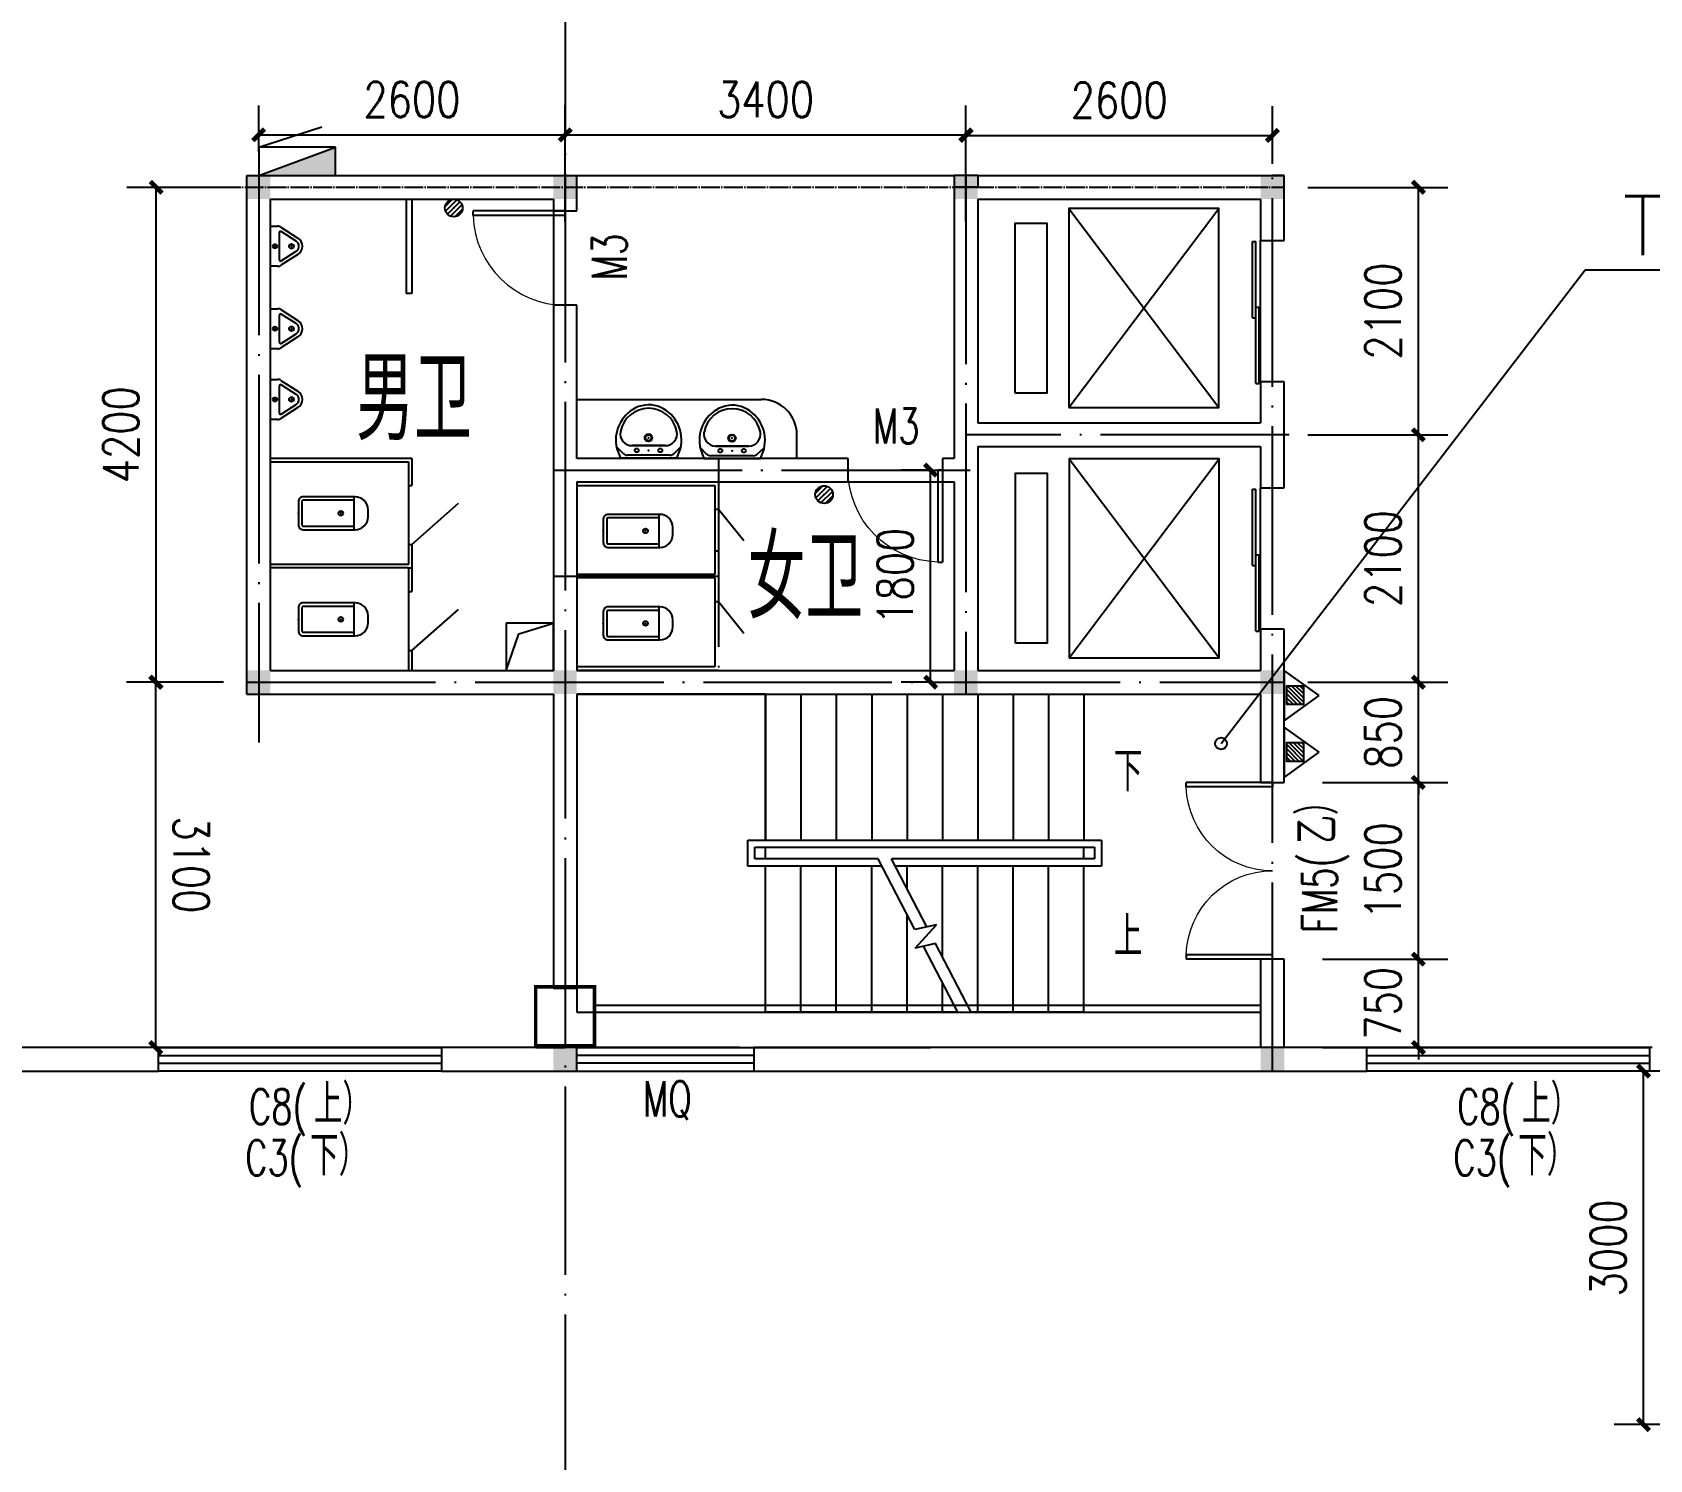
# Model space of a CAD drawing. Header units: millimetres. Extents: x 591771 to 1936534, y -622016 to 355666.
# Drawn here: x 619536 to 633256, y 175458 to 187570 of the extents above; entities that cross this region are included whole.
import ezdxf

# ---------------------------------------------------------------- set-up
doc = ezdxf.new("R2010")
doc.units = ezdxf.units.MM
doc.header["$LTSCALE"] = 80
doc.linetypes.add('DOTE', pattern=[2.42, 2, -0.2, 0.02, -0.2])
for name, color, linetype in [('\\M+5BDA8-\\M+5B3DF\\M+5B4E7', 3, 'Continuous'), ('\\M+5BDA8-\\M+5B4B0', 4, 'Continuous'), ('\\M+5BDA8-\\M+5BCFD\\M+5CDB7', 3, 'Continuous'), ('\\M+5BDA8-\\M+5BDE0\\M+5BEDF', 6, 'Continuous'), ('\\M+5BDA8-\\M+5C2A5\\M+5CCDD', 2, 'Continuous'), ('\\M+5BDA8-\\M+5C3C5', 4, 'Continuous'), ('\\M+5BDA8-\\M+5C3C5\\M+5B4B0\\M+5B1E0\\M+5BAC5', 7, 'Continuous'), ('\\M+5BDA8-\\M+5C7BD-\\M+5D7A9', 31, 'Continuous'), ('\\M+5BDA8-\\M+5D6E1', 17, 'DOTE'), ('\\M+5C1A2\\M+5C3E6\\M+5CFDF\\M+5CCF51', 7, 'Continuous'), ('\\M+5C1A2\\M+5C3E6\\M+5CFF4\\M+5CCF53', 252, 'Continuous'), ('EQUIP_\\M+5CFFB\\M+5BBF0\\M+5CBA8', 7, 'Continuous'), ('MHQ', 2, 'Continuous'), ('PUB_TEXT', 7, 'Continuous'), ('STAIR', 2, 'Continuous'), ('WALL', 31, 'Continuous')]:
    doc.layers.add(name, color=color, linetype=linetype)
doc.styles.add('_HZTXT', font='txt.shx', dxfattribs={"width": 0.8, "bigfont": 'hztxt.shx'})
doc.styles.add('A-STANDARD', font='SIMPLEX', dxfattribs={"bigfont": 'GBCBIG'})
doc.styles.add('A-WIN-LABEL', font='SIMPLEX', dxfattribs={"bigfont": 'GBCBIG'})
doc.styles.add('DIM_FONT', font='SIMPLEX.shx', dxfattribs={"width": 0.8})
doc.dimstyles.new('DIMN', dxfattribs={"dimtxt": 300, "dimasz": 100, "dimexe": 250, "dimexo": 300, "dimgap": 150, "dimtad": 1, "dimdec": 0, "dimzin": 0, "dimdsep": 46, "dimtxsty": 'DIM_FONT', "dimblk": 'ARCHTICK', "dimcen": 0.09, "dimclrt": 7, "dimazin": 2, "dimtfac": 1, "dimtdec": 0, "dimtix": 1, "dimtmove": 2, "dimatfit": 3, "dimldrblk": 'ARCHTICK', "dimfxl": 0, "dimtolj": 1, "dimtzin": 0, "dimarcsym": 0})

# ---------------------------------------------------------------- blocks, each defined once
blk = doc.blocks.new('A$C0A5937B2')
at = {"layer": 'MHQ'}
h = blk.add_hatch(dxfattribs=at)
h.set_pattern_fill('ANSI31', color=256, scale=10, style=0)
h.set_pattern_definition([(45, (9411.13, -1370.382), (-22.45064, 22.45064), [])])
h.paths.add_polyline_path([(363, 204), (162, 204), (162, 27), (363, 27)])
for points in [[(266, 371), (0, 0), (533, 0)], [(162, 204), (363, 204), (363, 27), (162, 27)]]:
    blk.add_lwpolyline(points, close=True, dxfattribs=at)
blk = doc.blocks.new('A$C152640FC')
at = {"layer": 'MHQ', "rotation": 270}
for p in [(0, 1135), (0, 533)]:
    blk.add_blockref('A$C0A5937B2', p, dxfattribs=at)
blk = doc.blocks.new('A$C56224EAA')
at = {"layer": 'MHQ', "xscale": 0.8, "yscale": 0.8, "zscale": 0.8, "rotation": 90}
blk.add_blockref('A$C152640FC', (908, 0), dxfattribs=at)
blk = doc.blocks.new('$TWTSYS$00000508')
for p, q in [((-0.5, 0.5), (0.324, 1.224)), ((-0.5, 0.5), (-0.5, -0.5)), ((-0.5, -0.5), (0.5, 0.5)), ((0.5, 0.5), (-0.5, 0.5)), ((0.5, -0.5), (0.5, 0.5)), ((-0.5, -0.5), (0.5, -0.5))]:
    blk.add_line(p, q)
blk.add_solid([(0.5, -0.5), (0.5, 0.5), (-0.5, -0.5)])
blk = doc.blocks.new('_ArchTick')
at = {"color": 0, "linetype": 'ByBlock', "const_width": 0.4}
blk.add_lwpolyline([(-0.5, -0.5), (0.5, 0.5)], dxfattribs=at)
blk = doc.blocks.new('*D220')
at = {"layer": '\\M+5BDA8-\\M+5B3DF\\M+5B4E7', "color": 0, "lineweight": -2, "transparency": 16777216}
for p, q in [((633540, 178755), (632954, 178755)), ((633204, 175755), (633204, 178755)), ((633540, 175755), (632954, 175755))]:
    blk.add_line(p, q, dxfattribs=at)
at = {"layer": 'Defpoints', "color": 0, "transparency": 16777216}
for p in [(633204, 178755), (633840, 178755), (633840, 175755)]:
    blk.add_point(p, dxfattribs=at)
at = {"layer": '\\M+5BDA8-\\M+5B3DF\\M+5B4E7', "color": 0, "lineweight": -2, "transparency": 16777216, "xscale": 100, "yscale": 100, "zscale": 100}
for p, rotation in [((633204, 178755), 90), ((633204, 175755), 270)]:
    blk.add_blockref('_ArchTick', p, dxfattribs=dict(at, rotation=rotation))
at = {"layer": '\\M+5BDA8-\\M+5B3DF\\M+5B4E7', "color": 7, "transparency": 16777216, "insert": (632904, 177255), "char_height": 300, "attachment_point": 5, "rotation": 90, "style": 'DIM_FONT'}
blk.add_mtext('\\A1;3000', dxfattribs=at)
blk = doc.blocks.new('*D233')
at = {"layer": '\\M+5BDA8-\\M+5B3DF\\M+5B4E7', "color": 0, "lineweight": -2, "transparency": 16777216}
for p, q in [((620586, 182055), (620333, 182055)), ((620583, 178955), (620583, 182055)), ((620586, 178955), (620333, 178955))]:
    blk.add_line(p, q, dxfattribs=at)
at = {"layer": 'Defpoints', "color": 0, "transparency": 16777216}
for p in [(620583, 182055), (620886, 182055), (620886, 178955)]:
    blk.add_point(p, dxfattribs=at)
at = {"layer": '\\M+5BDA8-\\M+5B3DF\\M+5B4E7', "color": 0, "lineweight": -2, "transparency": 16777216, "xscale": 100, "yscale": 100, "zscale": 100}
for p, rotation in [((620583, 182055), 90.00013613833589), ((620583, 178955), 270.0001361383359)]:
    blk.add_blockref('_ArchTick', p, dxfattribs=dict(at, rotation=rotation))
at = {"layer": '\\M+5BDA8-\\M+5B3DF\\M+5B4E7', "color": 7, "transparency": 16777216, "insert": (620883, 180505), "char_height": 300, "attachment_point": 5, "rotation": 270.0001, "style": 'DIM_FONT'}
blk.add_mtext('\\A1;3100', dxfattribs=at)
blk = doc.blocks.new('*D234')
at = {"layer": '\\M+5BDA8-\\M+5B3DF\\M+5B4E7', "color": 0, "lineweight": -2, "transparency": 16777216}
for p, q in [((630356, 184155), (631544, 184155)), ((631294, 182055), (631294, 184155)), ((630356, 182055), (631544, 182055))]:
    blk.add_line(p, q, dxfattribs=at)
at = {"layer": 'Defpoints', "color": 0, "transparency": 16777216}
for p in [(630056, 184155), (631294, 184155), (630056, 182055)]:
    blk.add_point(p, dxfattribs=at)
at = {"layer": '\\M+5BDA8-\\M+5B3DF\\M+5B4E7', "color": 0, "lineweight": -2, "transparency": 16777216, "xscale": 100, "yscale": 100, "zscale": 100}
for p, rotation in [((631294, 184155), 90), ((631294, 182055), 270)]:
    blk.add_blockref('_ArchTick', p, dxfattribs=dict(at, rotation=rotation))
at = {"layer": '\\M+5BDA8-\\M+5B3DF\\M+5B4E7', "color": 7, "transparency": 16777216, "insert": (630994, 183105), "char_height": 300, "attachment_point": 5, "rotation": 90, "style": 'DIM_FONT'}
blk.add_mtext('\\A1;2100', dxfattribs=at)
blk = doc.blocks.new('*D235')
at = {"layer": '\\M+5BDA8-\\M+5B3DF\\M+5B4E7', "color": 0, "lineweight": -2, "transparency": 16777216}
for p, q in [((630356, 186255), (631544, 186255)), ((631294, 184155), (631294, 186255)), ((630356, 184155), (631544, 184155))]:
    blk.add_line(p, q, dxfattribs=at)
at = {"layer": 'Defpoints', "color": 0, "transparency": 16777216}
for p in [(630056, 186255), (631294, 186255), (630056, 184155)]:
    blk.add_point(p, dxfattribs=at)
at = {"layer": '\\M+5BDA8-\\M+5B3DF\\M+5B4E7', "color": 0, "lineweight": -2, "transparency": 16777216, "xscale": 100, "yscale": 100, "zscale": 100}
for p, rotation in [((631294, 186255), 90), ((631294, 184155), 270)]:
    blk.add_blockref('_ArchTick', p, dxfattribs=dict(at, rotation=rotation))
at = {"layer": '\\M+5BDA8-\\M+5B3DF\\M+5B4E7', "color": 7, "transparency": 16777216, "insert": (630994, 185205), "char_height": 300, "attachment_point": 5, "rotation": 90, "style": 'DIM_FONT'}
blk.add_mtext('\\A1;2100', dxfattribs=at)
blk = doc.blocks.new('*D236')
at = {"layer": '\\M+5BDA8-\\M+5B3DF\\M+5B4E7', "color": 0, "lineweight": -2, "transparency": 16777216}
for p, q in [((631294, 179705), (631294, 179805)), ((630482, 179705), (631544, 179705)), ((631294, 178955), (631294, 179705)), ((630482, 178955), (631544, 178955)), ((631294, 178955), (631294, 178855))]:
    blk.add_line(p, q, dxfattribs=at)
at = {"layer": 'Defpoints', "color": 0, "transparency": 16777216}
for p in [(630182, 179705), (631294, 179705), (630182, 178955)]:
    blk.add_point(p, dxfattribs=at)
at = {"layer": '\\M+5BDA8-\\M+5B3DF\\M+5B4E7', "color": 0, "lineweight": -2, "transparency": 16777216, "xscale": 100, "yscale": 100, "zscale": 100}
for p, rotation in [((631294, 179705), 270), ((631294, 178955), 90)]:
    blk.add_blockref('_ArchTick', p, dxfattribs=dict(at, rotation=rotation))
at = {"layer": '\\M+5BDA8-\\M+5B3DF\\M+5B4E7', "color": 7, "transparency": 16777216, "insert": (630994, 179330), "char_height": 300, "attachment_point": 5, "rotation": 90, "style": 'DIM_FONT'}
blk.add_mtext('\\A1;750', dxfattribs=at)
blk = doc.blocks.new('*D237')
at = {"layer": '\\M+5BDA8-\\M+5B3DF\\M+5B4E7', "color": 0, "lineweight": -2, "transparency": 16777216}
for p, q in [((630482, 181205), (631544, 181205)), ((631294, 179705), (631294, 181205)), ((630482, 179705), (631544, 179705))]:
    blk.add_line(p, q, dxfattribs=at)
at = {"layer": 'Defpoints', "color": 0, "transparency": 16777216}
for p in [(630182, 181205), (631294, 181205), (630182, 179705)]:
    blk.add_point(p, dxfattribs=at)
at = {"layer": '\\M+5BDA8-\\M+5B3DF\\M+5B4E7', "color": 0, "lineweight": -2, "transparency": 16777216, "xscale": 100, "yscale": 100, "zscale": 100}
for p, rotation in [((631294, 181205), 90), ((631294, 179705), 270)]:
    blk.add_blockref('_ArchTick', p, dxfattribs=dict(at, rotation=rotation))
at = {"layer": '\\M+5BDA8-\\M+5B3DF\\M+5B4E7', "color": 7, "transparency": 16777216, "insert": (630994, 180455), "char_height": 300, "attachment_point": 5, "rotation": 90, "style": 'DIM_FONT'}
blk.add_mtext('\\A1;1500', dxfattribs=at)
blk = doc.blocks.new('*D238')
at = {"layer": '\\M+5BDA8-\\M+5B3DF\\M+5B4E7', "color": 0, "lineweight": -2, "transparency": 16777216}
for p, q in [((631294, 182055), (631294, 182155)), ((630482, 182055), (631544, 182055)), ((631294, 181205), (631294, 182055)), ((630482, 181205), (631544, 181205)), ((631294, 181205), (631294, 181105))]:
    blk.add_line(p, q, dxfattribs=at)
at = {"layer": 'Defpoints', "color": 0, "transparency": 16777216}
for p in [(630182, 182055), (631294, 182055), (630182, 181205)]:
    blk.add_point(p, dxfattribs=at)
at = {"layer": '\\M+5BDA8-\\M+5B3DF\\M+5B4E7', "color": 0, "lineweight": -2, "transparency": 16777216, "xscale": 100, "yscale": 100, "zscale": 100}
for p, rotation in [((631294, 182055), 270), ((631294, 181205), 90)]:
    blk.add_blockref('_ArchTick', p, dxfattribs=dict(at, rotation=rotation))
at = {"layer": '\\M+5BDA8-\\M+5B3DF\\M+5B4E7', "color": 7, "transparency": 16777216, "insert": (630994, 181630), "char_height": 300, "attachment_point": 5, "rotation": 90, "style": 'DIM_FONT'}
blk.add_mtext('\\A1;850', dxfattribs=at)
blk = doc.blocks.new('*D239')
at = {"layer": '\\M+5BDA8-\\M+5B3DF\\M+5B4E7', "color": 0, "lineweight": -2, "transparency": 16777216}
for p, q in [((621156, 186255), (620336, 186255)), ((620586, 182055), (620586, 186255)), ((621156, 182055), (620336, 182055))]:
    blk.add_line(p, q, dxfattribs=at)
at = {"layer": 'Defpoints', "color": 0, "transparency": 16777216}
for p in [(620586, 186255), (621456, 186255), (621456, 182055)]:
    blk.add_point(p, dxfattribs=at)
at = {"layer": '\\M+5BDA8-\\M+5B3DF\\M+5B4E7', "color": 0, "lineweight": -2, "transparency": 16777216, "xscale": 100, "yscale": 100, "zscale": 100}
for p, rotation in [((620586, 186255), 90), ((620586, 182055), 270)]:
    blk.add_blockref('_ArchTick', p, dxfattribs=dict(at, rotation=rotation))
at = {"layer": '\\M+5BDA8-\\M+5B3DF\\M+5B4E7', "color": 7, "transparency": 16777216, "insert": (620286, 184155), "char_height": 300, "attachment_point": 5, "rotation": 90, "style": 'DIM_FONT'}
blk.add_mtext('\\A1;4200', dxfattribs=at)
blk = doc.blocks.new('*D240')
at = {"layer": '\\M+5BDA8-\\M+5B3DF\\M+5B4E7', "color": 0, "lineweight": -2, "transparency": 16777216}
for p, q in [((621456, 186555), (621456, 186950)), ((624056, 186555), (624056, 186950)), ((621456, 186700), (624056, 186700))]:
    blk.add_line(p, q, dxfattribs=at)
at = {"layer": 'Defpoints', "color": 0, "transparency": 16777216}
for p in [(624056, 186700), (621456, 186255), (624056, 186255)]:
    blk.add_point(p, dxfattribs=at)
at = {"layer": '\\M+5BDA8-\\M+5B3DF\\M+5B4E7', "color": 0, "lineweight": -2, "transparency": 16777216, "xscale": 100, "yscale": 100, "zscale": 100, "rotation": 180}
blk.add_blockref('_ArchTick', (621456, 186700), dxfattribs=at)
at = {"layer": '\\M+5BDA8-\\M+5B3DF\\M+5B4E7', "color": 0, "lineweight": -2, "transparency": 16777216, "xscale": 100, "yscale": 100, "zscale": 100}
blk.add_blockref('_ArchTick', (624056, 186700), dxfattribs=at)
at = {"layer": '\\M+5BDA8-\\M+5B3DF\\M+5B4E7', "color": 7, "transparency": 16777216, "insert": (622756, 187000), "char_height": 300, "attachment_point": 5, "style": 'DIM_FONT'}
blk.add_mtext('\\A1;2600', dxfattribs=at)
blk = doc.blocks.new('*D563')
at = {"layer": '\\M+5BDA8-\\M+5B3DF\\M+5B4E7', "color": 0, "lineweight": -2, "transparency": 16777216}
for p, q in [((627156, 183855), (626906, 183855)), ((627156, 182055), (627156, 183855)), ((627156, 182055), (626906, 182055))]:
    blk.add_line(p, q, dxfattribs=at)
at = {"layer": 'Defpoints', "color": 0, "transparency": 16777216}
for p in [(627156, 183855), (627456, 183855), (627456, 182055)]:
    blk.add_point(p, dxfattribs=at)
at = {"layer": '\\M+5BDA8-\\M+5B3DF\\M+5B4E7', "color": 0, "lineweight": -2, "transparency": 16777216, "xscale": 100, "yscale": 100, "zscale": 100}
for p, rotation in [((627156, 183855), 90), ((627156, 182055), 270)]:
    blk.add_blockref('_ArchTick', p, dxfattribs=dict(at, rotation=rotation))
at = {"layer": '\\M+5BDA8-\\M+5B3DF\\M+5B4E7', "color": 7, "transparency": 16777216, "insert": (626856, 182955), "char_height": 300, "attachment_point": 5, "rotation": 90, "style": 'DIM_FONT'}
blk.add_mtext('\\A1;1800', dxfattribs=at)
blk = doc.blocks.new('*D564')
at = {"layer": '\\M+5BDA8-\\M+5B3DF\\M+5B4E7', "color": 0, "lineweight": -2, "transparency": 16777216}
for p, q in [((624056, 185965), (624056, 186950)), ((627456, 185965), (627456, 186950)), ((624056, 186700), (627456, 186700))]:
    blk.add_line(p, q, dxfattribs=at)
at = {"layer": 'Defpoints', "color": 0, "transparency": 16777216}
for p in [(627456, 186700), (624056, 185665), (627456, 185665)]:
    blk.add_point(p, dxfattribs=at)
at = {"layer": '\\M+5BDA8-\\M+5B3DF\\M+5B4E7', "color": 0, "lineweight": -2, "transparency": 16777216, "xscale": 100, "yscale": 100, "zscale": 100, "rotation": 180}
blk.add_blockref('_ArchTick', (624056, 186700), dxfattribs=at)
at = {"layer": '\\M+5BDA8-\\M+5B3DF\\M+5B4E7', "color": 0, "lineweight": -2, "transparency": 16777216, "xscale": 100, "yscale": 100, "zscale": 100}
blk.add_blockref('_ArchTick', (627456, 186700), dxfattribs=at)
at = {"layer": '\\M+5BDA8-\\M+5B3DF\\M+5B4E7', "color": 7, "transparency": 16777216, "insert": (625756, 187000), "char_height": 300, "attachment_point": 5, "style": 'DIM_FONT'}
blk.add_mtext('\\A1;3400', dxfattribs=at)
blk = doc.blocks.new('*D637')
at = {"layer": '\\M+5BDA8-\\M+5B3DF\\M+5B4E7', "color": 0, "lineweight": -2, "transparency": 16777216}
for p, q in [((627456, 186455), (627456, 186945)), ((630056, 186455), (630056, 186945)), ((627456, 186695), (630056, 186695))]:
    blk.add_line(p, q, dxfattribs=at)
at = {"layer": 'Defpoints', "color": 0, "transparency": 16777216}
for p in [(630056, 186695), (627456, 186155), (630056, 186155)]:
    blk.add_point(p, dxfattribs=at)
at = {"layer": '\\M+5BDA8-\\M+5B3DF\\M+5B4E7', "color": 0, "lineweight": -2, "transparency": 16777216, "xscale": 100, "yscale": 100, "zscale": 100, "rotation": 180}
blk.add_blockref('_ArchTick', (627456, 186695), dxfattribs=at)
at = {"layer": '\\M+5BDA8-\\M+5B3DF\\M+5B4E7', "color": 0, "lineweight": -2, "transparency": 16777216, "xscale": 100, "yscale": 100, "zscale": 100}
blk.add_blockref('_ArchTick', (630056, 186695), dxfattribs=at)
at = {"layer": '\\M+5BDA8-\\M+5B3DF\\M+5B4E7', "color": 7, "transparency": 16777216, "insert": (628756, 186995), "char_height": 300, "attachment_point": 5, "style": 'DIM_FONT'}
blk.add_mtext('\\A1;2600', dxfattribs=at)
blk = doc.blocks.new('\\M+5B6FE\\M+5CEAC\\M+5C3C5\\M+5BFE2$\\M+5CFB5\\M+5CDB3\\M+5CDBC\\M+5BFE2$00000140')
at = {"color": 0, "linetype": 'Continuous'}
for p, q in [((0.049, 0.85, -468.75), (-0.491, 0.85, -468.75)), ((-0.491, 0.85, -468.75), (-0.491, 0.71, -468.75)), ((0.049, 0.85, -468.75), (0.049, 0.71, -468.75)), ((0.049, 0.71, -468.75), (-0.491, 0.71, -468.75)), ((-0.027, 0.71, -468.75), (-0.027, 0.57, -468.75)), ((0.513, 0.71, -468.75), (-0.027, 0.71, -468.75)), ((0.513, 0.71, -468.75), (0.513, 0.57, -468.75)), ((0.5, 0.5, -468.75), (-0.5, 0.5, -468.75)), ((0.513, 0.57, -468.75), (-0.027, 0.57, -468.75))]:
    blk.add_line(p, q, dxfattribs=at)
blk = doc.blocks.new('\\M+5B6FE\\M+5CEAC\\M+5B4B0\\M+5BFE2$\\M+5CFB5\\M+5CDB3\\M+5CDBC\\M+5BFE2$00000001')
at = {"color": 0}
for points in [[(-0.5, 0.5), (-0.5, -0.5)], [(-0.5, 0.5), (0.5, 0.5)], [(0.5, -0.5), (0.5, 0.5)], [(0.5, 0.1667), (-0.5, 0.1667)], [(0.5, -0.1667), (-0.5, -0.1667)], [(-0.5, -0.5), (0.5, -0.5)]]:
    blk.add_lwpolyline(points, dxfattribs=at)
blk = doc.blocks.new('\\M+5B6FE\\M+5CEAC\\M+5C3C5\\M+5BFE2$\\M+5CFB5\\M+5CDB3\\M+5CDBC\\M+5BFE2$00000108')
for p, q in [((-0.5, 0), (-0.5, 0.4875)), ((-0.475, 0.4875), (-0.5, 0.4875)), ((-0.475, 0), (-0.475, 0.4875)), ((0.475, 0), (0.475, 0.4875)), ((0.475, 0.4875), (0.5, 0.4875)), ((0.5, 0), (0.5, 0.4875)), ((-0.5, 0), (-0.475, 0)), ((0.5, 0), (0.475, 0))]:
    blk.add_line(p, q)
at = {"lineweight": 13}
for centre, start, end in [((-0.4875, 0), 0, 88.53072), ((0.4875, 0), 91.46928, 180)]:
    blk.add_arc(centre, 0.4875, start, end, dxfattribs=at)
blk = doc.blocks.new('\\M+5B6FE\\M+5CEAC\\M+5C3C5\\M+5BFE2$\\M+5CFB5\\M+5CDB3\\M+5CDBC\\M+5BFE2$00000107')
at = {"color": 0}
for p, q in [((0.45, 0.975), (0.5, 0.975)), ((0.45, 0), (0.45, 0.975)), ((0.5, 0), (0.5, 0.975)), ((0.5, 0), (0.45, 0))]:
    blk.add_line(p, q, dxfattribs=at)
at = {"color": 0, "lineweight": 13}
blk.add_arc((0.475, 0), 0.975, 91.4693, 180, dxfattribs=at)
blk = doc.blocks.new('\\M+5BDE0\\M+5BEDF\\M+5BFE2$\\M+5CFB5\\M+5CDB3\\M+5CDBC\\M+5BFE2$00000035')
at = {"color": 0}
for p, q in [((-110, -40, 0), (-110, -470, 0)), ((100, -30, 0), (-100, -30, 0)), ((110, -470, 0), (110, -40, 0))]:
    blk.add_line(p, q, dxfattribs=at)
at = {"color": 0, "elevation": 0}
blk.add_lwpolyline([(100, 0), (-100, 0, 0.414214), (-140, -40), (-140, -480, 0.414214), (-30, -590), (30, -590, 0.414214), (140, -480), (140, -40, 0.414214)], format="xyb", close=True, dxfattribs=at)
blk.add_lwpolyline([(140, -470), (-140, -470)], dxfattribs=at)
at = {"color": 0}
blk.add_circle((0, -359, 0), 20, dxfattribs=at)
for centre, start, end in [((-100, -40, 0), 90, 180), ((100, -40, 0), 0, 90)]:
    blk.add_arc(centre, 10, start, end, dxfattribs=at)
for p in [(0, 0), (0, -359, 0)]:
    blk.add_point(p, dxfattribs=at)
blk = doc.blocks.new('\\M+5BDE0\\M+5BEDF\\M+5BFE2$\\M+5CFB5\\M+5CDB3\\M+5CDBC\\M+5BFE2$00000006')
for p, q in [((-74, 11), (-11, 74)), ((-70, -27), (27, 70)), ((-53, -53), (53, 53)), ((-27, -70), (70, 27)), ((11, -74), (74, -11))]:
    blk.add_line(p, q)
blk.add_circle((0, 0), 75)
blk.add_point((0, 0))
blk = doc.blocks.new('\\M+5BDE0\\M+5BEDF\\M+5BFE2$\\M+5CFB5\\M+5CDB3\\M+5CDBC\\M+5BFE2$00000054')
at = {"color": 0}
for p, q in [((-124, -91, 0), (-43, -216, 0)), ((-116, -76, 0), (116, -76, 0)), ((43, -216, 0), (124, -91, 0))]:
    blk.add_line(p, q, dxfattribs=at)
at = {"color": 0, "elevation": 0}
blk.add_lwpolyline([(69, -231, -0.57735), (-69, -231), (-162, -88, -0.145378), (-170, -61), (-170, 0), (170, 0), (170, -61, -0.145378), (162, -88)], format="xyb", close=True, dxfattribs=at)
at = {"color": 0}
for centre, radius in [((0, -38, 0), 17.7), ((0, -177, 0), 20)]:
    blk.add_circle(centre, radius, dxfattribs=at)
for centre, radius, start, end in [((-116, -86, 0), 10, 90, 213.0863), ((116, -86, 0), 10, 326.9137, 90), ((0, -191, 0), 50, 210, 330)]:
    blk.add_arc(centre, radius, start, end, dxfattribs=at)
for p in [(0, -38, 0), (0, -177, 0)]:
    blk.add_point(p, dxfattribs=at)
blk = doc.blocks.new('\\M+5BDE0\\M+5BEDF\\M+5BFE2$\\M+5CFB5\\M+5CDB3\\M+5CDBC\\M+5BFE2$00000013')
at = {"color": 0}
for p, q in [((-238, 0), (238, 0)), ((-214, -36), (-272, -91)), ((-180, -23), (180, -23)), ((-142, -105), (140, -105)), ((140, -105), (-142, -105)), ((216, -37), (268, -91))]:
    blk.add_line(p, q, dxfattribs=at)
blk.add_lwpolyline([(-104, -430, 0.224698), (110, -425, 0.348046), (269, -79), (239, 0), (-241, 0), (-271, -79, 0.356844)], format="xyb", close=True, dxfattribs=at)
for centre, radius in [((-100, -65), 16.3), ((100, -65), 16.3), ((1, -172), 31.6)]:
    blk.add_circle(centre, radius, dxfattribs=at)
at = {"color": 0, "lineweight": 13}
blk.add_circle((1, -172), 23, dxfattribs=at)
at = {"color": 0}
for centre, radius, start, end in [((-142, -205), 100, 90, 190.5602), ((-180, -73), 50, 90, 133.181), ((140, -205), 100, 349.4398, 90), ((180, -73), 50, 44.5607, 90), ((-1, -179), 243, 190.5602, 349.4398)]:
    blk.add_arc(centre, radius, start, end, dxfattribs=at)
for p in [(0, -65), (1, -172)]:
    blk.add_point(p, dxfattribs=at)

msp = doc.modelspace()

# ---------------------------------------------------------------- hatches: boundary and pattern name
at = {"layer": '\\M+5C1A2\\M+5C3E6\\M+5CFF4\\M+5CCF53'}
for points in [[(621354.6, 186155.2), (621554.6, 186155.2), (621554.6, 186355.2), (621354.6, 186355.2)], [(623954.7, 186155.2), (624154.7, 186155.2), (624154.7, 186355.2), (623954.7, 186355.2)], [(627354.6, 186155.2), (627554.6, 186155.2), (627554.6, 186355.2), (627354.6, 186355.2)], [(629955.9, 186155.2), (630155.9, 186155.2), (630155.9, 186355.2), (629955.9, 186355.2)], [(621354.6, 181955.2), (621554.6, 181955.2), (621554.6, 182155.2), (621354.6, 182155.2)], [(623954.7, 181955.2), (624154.7, 181955.2), (624154.7, 182155.2), (623954.7, 182155.2)], [(627354.6, 181955.2), (627554.6, 181955.2), (627554.6, 182155.2), (627354.6, 182155.2)], [(629954.5, 181955.2), (630154.5, 181955.2), (630154.5, 182155.2), (629954.5, 182155.2)], [(623956.2, 178755.3), (624156.2, 178755.3), (624156.2, 178955.3), (623956.2, 178955.3)], [(629957.1, 178758.2), (630157.1, 178758.2), (630157.1, 178958.2), (629957.1, 178958.2)]]:
    msp.add_hatch(color=256, dxfattribs=at).paths.add_polyline_path(points)

# ---------------------------------------------------------------- linework, layer by layer
at = {"layer": '\\M+5BDA8-\\M+5B3DF\\M+5B4E7'}
for p, q in [((629620.4, 181535.1), (632708.2, 185555)), ((632708.2, 185555), (636229.9, 185555))]:
    msp.add_line(p, q, dxfattribs=at)
msp.add_circle((629620.4, 181535.1), 50, dxfattribs=at)
at = {"layer": '\\M+5BDA8-\\M+5BCFD\\M+5CDB7'}
for points in [[(628606.2, 181305.3, 0, 0, 0), (624956.2, 181305.3, 0, 0, 0), (624956.2, 179905.3, 0, 0, 0), (626656.2, 179905.3, 80, 0, 0), (626956.2, 179905.3, 0, 0, 0)], [(628606.2, 179905.3, 0, 0, 0), (627556.2, 179905.3, 80, 0, 0), (627256.2, 179905.3, 0, 0, 0)]]:
    msp.add_lwpolyline(points, format="xyseb", dxfattribs=at)
at = {"layer": '\\M+5BDA8-\\M+5C2A5\\M+5CCDD'}
for p, q in [((625756.2, 181955.3), (624156.2, 181955.3)), ((624156.2, 181955.3), (624156.2, 179255.3)), ((625756.2, 181955.3), (628456.2, 181955.3)), ((625756.2, 181955.3), (625756.2, 180715.3)), ((625756.2, 180715.3), (625756.2, 181955.3)), ((626056.2, 181955.3), (626056.2, 180715.3)), ((626356.2, 181955.3), (626356.2, 180715.3)), ((626656.2, 181955.3), (626656.2, 180715.3)), ((626956.2, 181955.3), (626956.2, 180715.3)), ((627256.2, 181955.3), (627256.2, 180715.3)), ((627556.2, 181955.3), (627556.2, 180715.3)), ((627856.2, 181955.3), (627856.2, 180715.3)), ((628156.2, 181955.3), (628156.2, 180715.3)), ((628456.2, 181955.3), (628456.2, 180715.3)), ((625606.2, 180495.3), (625606.2, 180715.3)), ((625606.2, 180715.3), (628606.2, 180715.3)), ((628606.2, 180715.3), (628606.2, 180495.3)), ((625666.2, 180555.3), (625666.2, 180655.3)), ((625666.2, 180655.3), (628546.2, 180655.3)), ((625756.2, 180655.3), (628456.2, 180655.3)), ((625756.2, 180555.3), (625756.2, 180655.3)), ((628456.2, 180555.3), (628456.2, 180655.3)), ((628546.2, 180655.3), (628546.2, 180555.3)), ((626743.3, 180495.3), (625606.2, 180495.3)), ((626712.1, 180555.3), (625666.2, 180555.3)), ((626712.1, 180555.3), (625756.2, 180555.3)), ((625756.2, 179255.3), (625756.2, 180495.3)), ((625756.2, 179255.3), (625756.2, 180495.3)), ((626056.2, 179255.3), (626056.2, 180495.3)), ((626356.2, 179255.3), (626356.2, 180495.3)), ((626656.2, 179255.3), (626656.2, 180495.3)), ((627023.4, 179956.1), (626712.1, 180555.3)), ((628456.2, 180555.3), (626824.8, 180555.3)), ((627124.5, 179978.4), (626824.8, 180555.3)), ((628546.2, 180555.3), (626824.8, 180555.3)), ((628606.2, 180495.3), (626855.9, 180495.3)), ((626956.2, 180302.4), (626956.2, 180495.3)), ((627256.2, 179725), (627256.2, 180495.3)), ((627556.2, 179255.3), (627556.2, 180495.3)), ((627856.2, 179255.3), (627856.2, 180495.3)), ((628156.2, 179255.3), (628156.2, 180495.3)), ((628456.2, 179255.3), (628456.2, 180495.3)), ((626956.2, 179255.3), (626956.2, 180085.5)), ((627205.8, 179996.4), (627023.4, 179956.1)), ((627023.9, 179798.2), (627205.8, 179996.4)), ((627198.1, 179836.7), (627023.9, 179798.2)), ((627387.6, 179255.3), (627097.1, 179814.4)), ((627500.3, 179255.3), (627198.1, 179836.7)), ((627256.2, 179255.3), (627256.2, 179508.2)), ((624156.2, 179255.3), (625756.2, 179255.3)), ((627387.6, 179255.3), (625756.2, 179255.3)), ((628456.2, 179255.3), (627500.3, 179255.3))]:
    msp.add_line(p, q, dxfattribs=at)
at = {"layer": '\\M+5BDA8-\\M+5C3C5'}
for p, q in [((624305.5, 179315.3), (629956.1, 179315.3)), ((624305.5, 179255.3), (629956.1, 179255.3))]:
    msp.add_line(p, q, dxfattribs=at)
at = {"layer": '\\M+5BDA8-\\M+5C7BD-\\M+5D7A9'}
for p, q in [((621356.1, 181955.3), (621356.1, 186355.3)), ((621356.1, 186355.3), (624156.2, 186355.3)), ((624156.2, 186055.3), (624156.2, 186355.3)), ((627356.2, 186355.3), (627356.2, 186255.3)), ((627556.2, 186355.3), (627356.2, 186355.3)), ((627356.2, 186355.3), (627356.2, 186255.3)), ((627556.2, 186355.3), (627356.2, 186355.3)), ((627556.2, 186355.3), (630156.1, 186355.3)), ((627556.2, 186355.3), (627556.2, 186255.3)), ((627556.2, 186355.3), (627556.2, 186355.3)), ((630156.1, 185805.3), (630156.1, 186355.3)), ((627556.2, 186255.3), (627356.2, 186255.3)), ((627356.2, 186255.3), (627356.2, 184155.3)), ((621556.1, 182155.3), (621556.1, 186155.3)), ((621556.1, 186155.3), (623956.2, 186155.3)), ((623956.2, 186155.3), (623956.2, 186055.3)), ((623956.2, 186055.3), (624156.2, 186055.3)), ((627556.2, 186155.3), (629956.1, 186155.3)), ((627556.2, 186155.3), (627556.2, 184255.3)), ((629956.1, 186155.3), (629956.1, 185805.3)), ((629956.1, 185805.3), (630156.1, 185805.3)), ((624156.2, 185255.3), (623956.2, 185255.3)), ((623956.2, 185255.3), (623956.2, 183855.3)), ((624156.2, 183955.3), (624156.2, 185255.3)), ((630156.1, 184605.3), (629956.1, 184605.3)), ((629956.1, 184605.3), (629956.1, 184255.3)), ((630156.1, 184155.3), (630156.1, 184605.3)), ((627356.2, 184155.3), (627356.2, 183955.3)), ((627556.2, 184255.3), (629956.1, 184255.3)), ((630156.1, 183705.3), (630156.1, 184155.3)), ((627556.2, 184055.3), (629956.1, 184055.3)), ((627556.2, 184055.3), (627556.2, 183855.3)), ((629956.1, 184055.3), (629956.1, 183705.3)), ((623956.2, 183855.3), (623956.2, 183255.3)), ((626456.2, 183955.3), (624156.2, 183955.3)), ((626456.2, 183755.3), (626456.2, 183955.3)), ((627356.2, 183955.3), (627256.2, 183955.3)), ((627256.2, 183955.3), (627256.2, 183755.3)), ((627556.2, 183855.3), (627556.2, 182155.3)), ((624156.2, 183755.3), (626456.2, 183755.3)), ((624156.2, 183755.3), (624156.2, 183255.3)), ((627256.2, 183755.3), (627356.2, 183755.3)), ((627356.2, 183755.3), (627356.2, 182155.3)), ((629956.1, 183705.3), (630156.1, 183705.3)), ((623956.2, 183255.3), (623956.2, 182155.3)), ((624156.2, 183255.3), (624156.2, 182155.3)), ((630156.1, 182505.3), (629956.1, 182505.3)), ((629956.1, 182505.3), (629956.1, 182155.3)), ((630156.1, 182055.3), (630156.1, 182505.3)), ((621556.1, 182155.3), (623956.2, 182155.3)), ((624156.2, 182155.3), (627356.2, 182155.3)), ((627556.2, 182155.3), (629956.1, 182155.3)), ((621356.1, 181955.3), (623956.2, 181955.3)), ((623956.2, 181955.3), (623956.2, 179455.3)), ((624156.2, 181955.3), (624156.2, 179455.3)), ((624156.2, 181955.3), (627456.2, 181955.3)), ((627456.2, 181955.3), (629956.1, 181955.3)), ((629956.1, 181955.3), (629956.1, 181205.3)), ((630156.1, 181205.3), (630156.1, 182055.3)), ((629956.1, 181205.3), (630156.1, 181205.3)), ((630156.1, 179705.3), (629956.1, 179705.3)), ((629956.1, 179705.3), (629956.1, 178955.3)), ((630156.1, 178955.3), (630156.1, 179705.3)), ((624156.2, 179455.3), (623956.2, 179455.3)), ((620606.1, 178955.3), (618656, 178955.3)), ((620606.1, 178755.3), (620606.1, 178955.3)), ((620606.1, 178755.3), (620606.1, 178955.3)), ((620606.1, 178955.3), (623006.1, 178955.3)), ((623806.2, 178955.3), (623006.1, 178955.3)), ((623006.1, 178955.3), (623006.1, 178755.3)), ((623006.1, 178955.3), (623006.1, 178755.3)), ((623806.2, 178955.3), (624056.2, 178955.3)), ((624156.2, 178955.3), (624056.2, 178955.3)), ((624156.2, 178755.3), (624156.2, 178955.3)), ((629956.1, 178955.3), (625656.2, 178955.3)), ((625656.2, 178955.3), (625656.2, 178755.3)), ((630856.2, 178955.3), (630156.1, 178955.3)), ((630856.2, 178755.3), (630856.2, 178955.3)), ((630856.2, 178755.3), (630856.2, 178955.3)), ((630856.2, 178955.3), (633256.2, 178955.3)), ((633256.2, 178955.3), (633256.2, 178755.3)), ((618656, 178755.3), (620606.1, 178755.3)), ((623006.1, 178755.3), (620606.1, 178755.3)), ((623006.1, 178755.3), (623806.2, 178755.3)), ((623806.2, 178755.3), (624056.2, 178755.3)), ((624056.2, 178755.3), (624156.2, 178755.3)), ((625656.2, 178755.3), (630056.1, 178755.3)), ((630056.1, 178755.3), (630856.2, 178755.3)), ((633256.2, 178755.3), (630856.2, 178755.3))]:
    msp.add_line(p, q, dxfattribs=at)
at = {"layer": '\\M+5BDA8-\\M+5D6E1', "ltscale": 10}
for p, q in [((624056.1, 215409.7), (624056.2, 174495.8)), ((621456.1, 186600), (621456.1, 181544.8)), ((627456.2, 186355.3), (627456.2, 181955.3)), ((630056.1, 178755.3), (630056.1, 186355.3)), ((630196.7, 184155.3), (627456.2, 184155.3)), ((623956.2, 183855.3), (627556.2, 183855.3)), ((625356.1, 183955.3), (625356.1, 182055.3)), ((623956.2, 182955.3), (625356.2, 182955.3)), ((621356.1, 182055.3), (630156.1, 182055.3)), ((662317.9, 178955.3), (604089.6, 178955.3))]:
    msp.add_line(p, q, dxfattribs=at)
at = {"layer": '\\M+5BDA8-\\M+5D6E1'}
msp.add_line((620950, 186255.3), (630156.1, 186255.3), dxfattribs=at)
at = {"layer": '\\M+5C1A2\\M+5C3E6\\M+5CFDF\\M+5CCF51'}
for p, q in [((624156.2, 186355.3), (627356.2, 186355.3)), ((622705.8, 186155.3), (622705.8, 185355.3)), ((622755.8, 186155.3), (622755.8, 185655.3)), ((623956.2, 186055.3), (623956.2, 185255.3)), ((622755.8, 185655.3), (622755.8, 185355.3)), ((622755.8, 185355.3), (622705.8, 185355.3)), ((624156.2, 184455.3), (625721.8, 184455.3)), ((626021.8, 183954.8), (626021.8, 184155.3)), ((622756.2, 183955), (621556.1, 183955)), ((621556.1, 183925.3), (622726.2, 183925)), ((622726.2, 183925), (622726.2, 183055.1)), ((622756.2, 183955), (622756.2, 183725)), ((622726.2, 183725), (622756.2, 183725)), ((624156.2, 183755.3), (625356.2, 183755.3)), ((624156.2, 183725.3), (625326.2, 183725.3)), ((625326.2, 183725.3), (625326.2, 182970.3)), ((625356.2, 183755.3), (625356.2, 183525.3)), ((626456.2, 183755.3), (627256.2, 183755.3)), ((622756.2, 183225), (623152.2, 183573.5)), ((625326.2, 183525.3), (625356.2, 183525.3)), ((625356.2, 183525.3), (625572.6, 183257.6)), ((622726.2, 183225), (622756.2, 183225)), ((622756.2, 183225), (622756.2, 182825)), ((625326.2, 183170.3), (625356.2, 183170.3)), ((625356.2, 183170.3), (625356.2, 182740.3)), ((622726.2, 183055.1), (621556.1, 183055.1)), ((622726.2, 183025), (621556.1, 183025)), ((622726.2, 183025), (622726.2, 182155.3)), ((622726.2, 183025), (622756.2, 183025)), ((625326.2, 182970.3), (624156.2, 182970.3)), ((625326.2, 182940.3), (624156.2, 182940.3)), ((625326.2, 182940.3), (625326.2, 182185.3)), ((622726.2, 182825), (622756.2, 182825)), ((622756.2, 182325), (623152.2, 182673.6)), ((625326.2, 182740.3), (625356.2, 182740.3)), ((625356.2, 182740.3), (625572.6, 182472.6)), ((622726.2, 182325), (622756.2, 182325)), ((622756.2, 182325), (622756.2, 182155.3)), ((625326.2, 182185.3), (624156.2, 182185.3)), ((625356.2, 182155.3), (624156.2, 182155.3))]:
    msp.add_line(p, q, dxfattribs=at)
msp.add_arc((625721.8, 184155.3), 300, 0, 90, dxfattribs=at)
at = {"layer": '\\M+5C1A2\\M+5C3E6\\M+5CFF4\\M+5CCF53'}
msp.add_line((630931.3, 178955.3), (633031.3, 178955.2), dxfattribs=at)
at = {"layer": '\\M+5C1A2\\M+5C3E6\\M+5CFF4\\M+5CCF53', "const_width": 30}
msp.add_lwpolyline([(623805.5, 179471), (624305.5, 179471), (624305.5, 178971), (623805.5, 178971), (623805.5, 179471)], dxfattribs=at)
at = {"layer": 'PUB_TEXT'}
for points in [[(623556.2, 182555.3), (623556.2, 182155.3), (623956.2, 182155.3), (623956.2, 182555.3), (623556.2, 182555.3)], [(623556.2, 182155.3), (623662.5, 182466), (623956.2, 182555.3)]]:
    msp.add_lwpolyline(points, dxfattribs=at)
at = {"layer": 'STAIR'}
for p, q in [((628329.8, 186075), (629601.3, 184387.2)), ((628329.8, 184387.2), (629601.3, 186075)), ((628332.7, 183950.8), (629604.2, 182263)), ((628332.7, 182263), (629604.2, 183950.8)), ((624306.2, 178955.3), (627156.2, 178955.3))]:
    msp.add_line(p, q, dxfattribs=at)
for points in [[(628329.8, 184387.2), (629601.3, 184387.2), (629601.3, 186075), (628329.8, 186075), (628329.8, 184387.2)], [(627872.6, 184509.7), (627872.6, 185952.4), (628141.6, 185952.4), (628141.6, 184509.7), (627872.6, 184509.7)], [(628332.7, 182263), (629604.2, 182263), (629604.2, 183950.8), (628332.7, 183950.8), (628332.7, 182263)], [(627875.5, 182385.5), (627875.5, 183828.2), (628144.5, 183828.2), (628144.5, 182385.5), (627875.5, 182385.5)]]:
    msp.add_lwpolyline(points, dxfattribs=at)
at = {"layer": 'WALL'}
for p, q in [((630156.1, 186355.3), (630056.1, 186355.3)), ((630156.1, 186155.3), (630156.1, 186355.3)), ((627556.2, 184055.3), (627556.2, 182155.3)), ((627556.2, 184055.3), (627556.2, 182155.3)), ((626856.2, 178955.3), (626406.2, 178955.3))]:
    msp.add_line(p, q, dxfattribs=at)

# ---------------------------------------------------------------- block references
at = {"layer": '\\M+5BDA8-\\M+5B4B0', "xscale": -2400, "yscale": 200, "zscale": 200, "rotation": 9.075738350724584e-06}
msp.add_blockref('\\M+5B6FE\\M+5CEAC\\M+5B4B0\\M+5BFE2$\\M+5CFB5\\M+5CDB3\\M+5CDBC\\M+5BFE2$00000001', (621806.1, 178855.3), dxfattribs=at)
msp.add_blockref('\\M+5B6FE\\M+5CEAC\\M+5B4B0\\M+5BFE2$\\M+5CFB5\\M+5CDB3\\M+5CDBC\\M+5BFE2$00000001', (621806.1, 178855.3), dxfattribs=at)
at = {"layer": '\\M+5BDA8-\\M+5B4B0'}
ref = msp.add_blockref('\\M+5B6FE\\M+5CEAC\\M+5B4B0\\M+5BFE2$\\M+5CFB5\\M+5CDB3\\M+5CDBC\\M+5BFE2$00000001', (624906.2, 178855.3), dxfattribs=dict(at, xscale=1500, yscale=-200, zscale=200, rotation=359.9999875395847))
ref.add_attrib('A', 'MQ', (624715, 178371.2), dxfattribs={"layer": '\\M+5BDA8-\\M+5C3C5\\M+5B4B0\\M+5B1E0\\M+5BAC5', "height": 297.5, "rotation": 359.99999, "style": 'A-WIN-LABEL', "width": 0.705882})
at = {"layer": '\\M+5BDA8-\\M+5B4B0', "xscale": -2400, "yscale": 200, "zscale": 200}
msp.add_blockref('\\M+5B6FE\\M+5CEAC\\M+5B4B0\\M+5BFE2$\\M+5CFB5\\M+5CDB3\\M+5CDBC\\M+5BFE2$00000001', (632056.2, 178855.3), dxfattribs=at)
msp.add_blockref('\\M+5B6FE\\M+5CEAC\\M+5B4B0\\M+5BFE2$\\M+5CFB5\\M+5CDB3\\M+5CDBC\\M+5BFE2$00000001', (632056.2, 178855.3), dxfattribs=at)
at = {"layer": '\\M+5BDA8-\\M+5BDE0\\M+5BEDF'}
for p in [(623110, 186080), (626252.7, 183647.5)]:
    msp.add_blockref('\\M+5BDE0\\M+5BEDF\\M+5BFE2$\\M+5CFB5\\M+5CDB3\\M+5CDBC\\M+5BFE2$00000006', p, dxfattribs=at)
at = {"layer": '\\M+5BDA8-\\M+5BDE0\\M+5BEDF', "yscale": 1.003703703703704, "rotation": 89.99999996011277}
for p in [(621555.6, 185755.2), (621555.7, 185055.2), (621555.6, 184455.2)]:
    msp.add_blockref('\\M+5BDE0\\M+5BEDF\\M+5BFE2$\\M+5CFB5\\M+5CDB3\\M+5CDBC\\M+5BFE2$00000054', p, dxfattribs=at)
at = {"layer": '\\M+5BDA8-\\M+5BDE0\\M+5BEDF'}
for name, p, rotation in [('\\M+5BDE0\\M+5BEDF\\M+5BFE2$\\M+5CFB5\\M+5CDB3\\M+5CDBC\\M+5BFE2$00000013', (624763, 183958), 180), ('\\M+5BDE0\\M+5BEDF\\M+5BFE2$\\M+5CFB5\\M+5CDB3\\M+5CDBC\\M+5BFE2$00000013', (625471.8, 183954.8), 180), ('\\M+5BDE0\\M+5BEDF\\M+5BFE2$\\M+5CFB5\\M+5CDB3\\M+5CDBC\\M+5BFE2$00000035', (621793.2, 183489.2), 90), ('\\M+5BDE0\\M+5BEDF\\M+5BFE2$\\M+5CFB5\\M+5CDB3\\M+5CDBC\\M+5BFE2$00000035', (624379.1, 183339.5), 90), ('\\M+5BDE0\\M+5BEDF\\M+5BFE2$\\M+5CFB5\\M+5CDB3\\M+5CDBC\\M+5BFE2$00000035', (621793.2, 182588.9), 90), ('\\M+5BDE0\\M+5BEDF\\M+5BFE2$\\M+5CFB5\\M+5CDB3\\M+5CDBC\\M+5BFE2$00000035', (624379.1, 182554.5), 90)]:
    msp.add_blockref(name, p, dxfattribs=dict(at, rotation=rotation))
at = {"layer": '\\M+5BDA8-\\M+5C3C5'}
ref = msp.add_blockref('\\M+5B6FE\\M+5CEAC\\M+5C3C5\\M+5BFE2$\\M+5CFB5\\M+5CDB3\\M+5CDBC\\M+5BFE2$00000107', (624056.2, 185655.3), dxfattribs=dict(at, xscale=-800, yscale=-800, zscale=200, rotation=270.0000000000008))
ref.add_attrib('A', 'M3', (624579.9, 185465.3), dxfattribs={"layer": '\\M+5BDA8-\\M+5C3C5\\M+5B4B0\\M+5B1E0\\M+5BAC5', "height": 297.5, "rotation": 90, "style": 'A-WIN-LABEL', "width": 0.705882})
at = {"layer": '\\M+5BDA8-\\M+5C3C5', "zscale": 200}
for name, p, xscale, yscale, rotation in [('\\M+5B6FE\\M+5CEAC\\M+5C3C5\\M+5BFE2$\\M+5CFB5\\M+5CDB3\\M+5CDBC\\M+5BFE2$00000140', (630056.1, 185205.3), 1200, -200, 270.0000000000008), ('\\M+5B6FE\\M+5CEAC\\M+5C3C5\\M+5BFE2$\\M+5CFB5\\M+5CDB3\\M+5CDBC\\M+5BFE2$00000140', (630056.1, 183105.3), 1200, -200, 270.0000000000008), ('\\M+5B6FE\\M+5CEAC\\M+5C3C5\\M+5BFE2$\\M+5CFB5\\M+5CDB3\\M+5CDBC\\M+5BFE2$00000108', (630056.1, 180455.3), 1500, -1500, 270.0000000026021)]:
    msp.add_blockref(name, p, dxfattribs=dict(at, xscale=xscale, yscale=yscale, rotation=rotation))
at = {"layer": '\\M+5BDA8-\\M+5C3C5'}
ref = msp.add_blockref('\\M+5B6FE\\M+5CEAC\\M+5C3C5\\M+5BFE2$\\M+5CFB5\\M+5CDB3\\M+5CDBC\\M+5BFE2$00000107', (626856.2, 183855.3), dxfattribs=dict(at, xscale=-800, yscale=800, zscale=200, rotation=180))
ref.add_attrib('A', 'M3', (626666.2, 184081.5), dxfattribs={"layer": '\\M+5BDA8-\\M+5C3C5\\M+5B4B0\\M+5B1E0\\M+5BAC5', "height": 297.5, "style": 'A-WIN-LABEL', "width": 0.705882})
at = {"layer": 'EQUIP_\\M+5CFFB\\M+5BBF0\\M+5CBA8', "xscale": 650, "yscale": 240, "zscale": 650, "rotation": 7.879954204179315e-05}
msp.add_blockref('$TWTSYS$00000508', (621781.2, 186475.3), dxfattribs=at)
at = {"layer": 'WALL', "rotation": 270}
msp.add_blockref('A$C56224EAA', (630156.1, 182155.3), dxfattribs=at)

# ---------------------------------------------------------------- texts
at = {"layer": '\\M+5BDA8-\\M+5C3C5\\M+5B4B0\\M+5B1E0\\M+5BAC5', "style": 'A-WIN-LABEL'}
for s, rotation, p in [('乙）', 90, (630606.1, 180685.1)), ('上）', 0.00001, (621923.4, 178305.3)), ('下）', 0.00001, (621891.1, 177870.6))]:
    msp.add_text(s, height=337.59, rotation=rotation, dxfattribs=at).set_placement(p)
at = {"layer": '\\M+5BDA8-\\M+5C3C5\\M+5B4B0\\M+5B1E0\\M+5BAC5', "style": 'A-WIN-LABEL', "width": 0.705882}
for s, rotation, p in [('FM5(', 90, (630606.1, 179925.1)), ('C8(', 0.00001, (621373.4, 178305.3)), ('C3(', 0.00001, (621341.1, 177870.6))]:
    msp.add_text(s, height=297.5, rotation=rotation, dxfattribs=at).set_placement(p)
for s, p in [('C8(', (631623.5, 178305.3)), ('C3(', (631591.2, 177870.6))]:
    msp.add_text(s, height=297.5, dxfattribs=at).set_placement(p)
at = {"layer": '\\M+5BDA8-\\M+5C3C5\\M+5B4B0\\M+5B1E0\\M+5BAC5', "style": 'A-WIN-LABEL'}
for s, p in [('上）', (632173.5, 178305.3)), ('下）', (632141.2, 177870.6))]:
    msp.add_text(s, height=337.59, dxfattribs=at).set_placement(p)
at = {"layer": 'PUB_TEXT'}
for s, height, style, p in [('T2放大平面图', 500, '_HZTXT', (633028, 185679.6)), ('下', 337.6, 'A-STANDARD', (628711.2, 181130.3)), ('上', 337.6, 'A-STANDARD', (628711.2, 179730.3))]:
    msp.add_text(s, height=height, dxfattribs=dict(at, style=style)).set_placement(p)
at = {"layer": 'PUB_TEXT', "lineweight": 25, "style": '_HZTXT', "width": 0.7}
for s, p in [('男卫', (622284.2, 184108.7)), ('女卫', (625604.2, 182588.9))]:
    msp.add_text(s, height=700, dxfattribs=at).set_placement(p)

# ---------------------------------------------------------------- dimensions: what is measured, and where the dimension line sits
at = {"layer": '\\M+5BDA8-\\M+5B3DF\\M+5B4E7'}
for p1, p2, distance, picture, middle in [((621456.1, 186255.3), (624056.2, 186255.3), 444.9, '*D240', (622756.1, 187000.2)), ((624056.2, 185665.5), (627456.2, 185665.5), 1034.7, '*D564', (625756.2, 187000.2)), ((627456.2, 186155.3), (630056.1, 186155.3), 539.9, '*D637', (628756.1, 186995.1)), ((621456.1, 182055.3), (621456.1, 186255.3), 869.6, '*D239', (620286.5, 184155.3)), ((630056.1, 184155.3), (630056.1, 186255.3), -1237.8, '*D235', (630993.9, 185205.3)), ((630056.1, 182055.3), (630056.1, 184155.3), -1237.8, '*D234', (630993.9, 183105.3)), ((627456.2, 182055.3), (627456.2, 183855.3), 300, '*D563', (626856.2, 182955.3)), ((620886.5, 178955.3), (620886.5, 182055.3), 303.2, '*D233', (620883.3, 180505.3)), ((630182.1, 181205.3), (630182.1, 182055.3), -1111.8, '*D238', (630993.9, 181630.3)), ((630182.1, 179705.3), (630182.1, 181205.3), -1111.8, '*D237', (630993.9, 180455.3)), ((630182.1, 178955.3), (630182.1, 179705.3), -1111.8, '*D236', (630993.9, 179330.3)), ((633839.6, 175755.3), (633839.6, 178755.2), 635.6, '*D220', (632904, 177255.2))]:
    dim = msp.add_aligned_dim(p1=p1, p2=p2, distance=distance, dimstyle='DIMN', dxfattribs=at)
    dim.commit()
    dim.dimension.update_dxf_attribs({"geometry": picture, "text_midpoint": middle})

doc.saveas('drawing.dxf')
